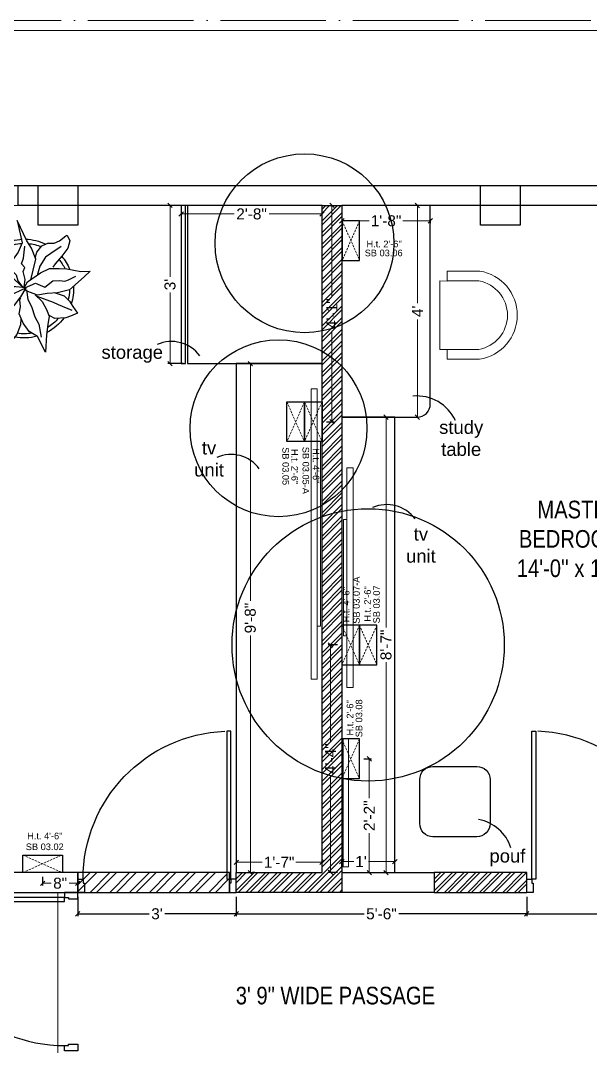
# Model space of a CAD drawing. Header units: millimetres. Extents: x 56222 to 3066687, y -650199 to -121287.
# Drawn here: x 149495.6 to 149625.1, y -177285.5 to -177052.5 of the extents above; entities that cross this region are included whole.
import ezdxf

# ---------------------------------------------------------------- set-up
doc = ezdxf.new("R2010")
doc.units = ezdxf.units.MM
doc.header["$MEASUREMENT"] = 0
doc.header["$PDMODE"] = 35
for name, pattern in [('ACAD_ISO04W100', [30, 24, -3, 0, -3]), ('DASHED', [0.75, 0.5, -0.25]), ('DASHED2', [0.375, 0.25, -0.125])]:
    doc.linetypes.add(name, pattern=pattern)
doc.layers.get('Defpoints').update_dxf_attribs({"color": 220})
doc.layers.add('AR DOOR', color=40, linetype='Continuous')
doc.layers.add('AR ELE-5', color=134, linetype='Continuous')
for name, color, linetype, lineweight in [('COLUMN', 1, 'Continuous', 30), ('dim05', 1, 'Continuous', 13), ('el', 7, 'Continuous', 20), ('ELEC-wires', 1, 'DASHED2', 13), ('Electrical', 84, 'Continuous', 30), ('ELEVATION ( SPIRAL STAIR )', 250, 'Continuous', 9), ('FIRST FLOOR ( TEXT )', 7, 'Continuous', 9), ('FURNITURE', 32, 'Continuous', 9), ('GROUND FLOOR', 7, 'Continuous', 9), ('GROUND FLOOR  ( PLINE )', 251, 'Continuous', 30), ('Labelling', 1, 'Continuous', 25), ('SECOND FLOOR', 7, 'Continuous', 9), ('SECOND FLOOR  ( PLINE )', 251, 'Continuous', 30), ('wall', 7, 'Continuous', 30), ('XX~SLAB ( BEAM )~ ( DIM )', 7, 'Continuous', 9)]:
    doc.layers.add(name, color=color, linetype=linetype, lineweight=lineweight)
doc.layers.add('XX~SLAB ( PLINE )', color=251, linetype='Continuous', plot=False)
doc.styles.add('Arial', font='arial.ttf')
doc.styles.add('KATHA', font='swissc.ttf')
doc.styles.get("Standard").update_dxf_attribs({"font": 'arial.ttf', "height": 6})
doc.styles.add('style4', font='ARIALN.TTF')
doc.dimstyles.new('ISO-25', dxfattribs={"dimtxt": 2.5, "dimasz": 1, "dimexe": 0.5, "dimexo": 1, "dimtad": 0, "dimdec": 1, "dimlunit": 4, "dimtxsty": 'Standard', "dimblk": 'OBLIQUE', "dimcen": 2.5, "dimclrd": 1, "dimclre": 1, "dimclrt": 5, "dimadec": 0, "dimazin": 0, "dimtfac": 1, "dimtdec": 1, "dimtmove": 0, "dimatfit": 3, "dimfxl": 1, "dimlwd": -1, "dimarcsym": 0})
pattern_1 = [(45, (-662.8443, -7.8137), (-1.325825215, 1.325825215), []), (45, (-661.9604, -7.8137), (-1.325825215, 1.325825215), [])]

# ---------------------------------------------------------------- blocks, each defined once
blk = doc.blocks.new('*U18')
for points in [[(0, 0), (0, 1120), (-30, 1120), (-30, 0)], [(40, 0), (0, 0), (0, -30), (-10, -30), (-10, -100), (40, -100)], [(-1160, 0), (-1120, 0), (-1120, -30), (-1110, -30), (-1110, -100), (-1160, -100)]]:
    blk.add_lwpolyline(points, close=True)
at = {"layer": 'AR ELE-5', "linetype": 'ByBlock', "ltscale": 15}
blk.add_arc((1.6, -0.7), 1121.6, 92.37301, 179.96526, dxfattribs=at)
blk = doc.blocks.new('*U19')
for points in [[(-1160, 0), (-1120, 0), (-1120, 30), (-1110, 30), (-1110, 100), (-1160, 100)], [(40, 0), (0, 0), (0, 30), (-10, 30), (-10, 100), (40, 100)], [(0, 0), (0, -1120), (-30, -1120), (-30, 0)]]:
    blk.add_lwpolyline(points, close=True)
at = {"layer": 'AR ELE-5', "linetype": 'ByBlock', "ltscale": 15}
blk.add_arc((1.6, 0.7), 1121.6, 180.03474, 267.62699, dxfattribs=at)
blk = doc.blocks.new('_Oblique')
at = {"layer": 'wall', "color": 0, "lineweight": -2}
blk.add_line((-0.5, -0.5), (0.5, 0.5), dxfattribs=at)
blk = doc.blocks.new('*D217')
at = {"layer": 'Defpoints', "color": 0, "transparency": 16777216}
for p in [(149508.61, -177250.45), (149544.61, -177250.47), (149544.61, -177255.33)]:
    blk.add_point(p, dxfattribs=at)
at = {"layer": 'dim05', "color": 5, "linetype": 'Continuous', "lineweight": -2, "transparency": 16777216}
for p, q in [((149508.61, -177251.45), (149508.61, -177255.83)), ((149544.61, -177251.47), (149544.61, -177255.83))]:
    blk.add_line(p, q, dxfattribs=at)
at = {"layer": 'dim05', "color": 5, "linetype": 'Continuous', "lineweight": 30, "transparency": 16777216}
for p, q in [((149508.61, -177255.33), (149524.83, -177255.33)), ((149544.61, -177255.33), (149528.38, -177255.33))]:
    blk.add_line(p, q, dxfattribs=at)
at = {"layer": 'dim05', "color": 5, "lineweight": 30, "transparency": 16777216, "rotation": 180}
blk.add_blockref('_Oblique', (149508.61, -177255.33), dxfattribs=at)
at = {"layer": 'dim05', "color": 5, "lineweight": 30, "transparency": 16777216}
blk.add_blockref('_Oblique', (149544.61, -177255.33), dxfattribs=at)
at = {"layer": 'dim05', "color": 5, "lineweight": 30, "transparency": 16777216, "insert": (149526.61, -177255.33), "char_height": 2.5, "attachment_point": 5, "style": 'Arial'}
blk.add_mtext("3'", dxfattribs=at)
blk = doc.blocks.new('*D218')
at = {"layer": 'Defpoints', "color": 0, "transparency": 16777216}
for p in [(149544.61, -177250.47), (149610.61, -177250.48), (149610.61, -177255.33)]:
    blk.add_point(p, dxfattribs=at)
at = {"layer": 'dim05', "color": 5, "linetype": 'Continuous', "lineweight": -2, "transparency": 16777216}
for p, q in [((149544.61, -177251.47), (149544.61, -177255.83)), ((149610.61, -177251.48), (149610.61, -177255.83))]:
    blk.add_line(p, q, dxfattribs=at)
at = {"layer": 'dim05', "color": 5, "linetype": 'Continuous', "lineweight": 30, "transparency": 16777216}
for p, q in [((149544.61, -177255.33), (149573.66, -177255.33)), ((149610.61, -177255.33), (149581.55, -177255.33))]:
    blk.add_line(p, q, dxfattribs=at)
at = {"layer": 'dim05', "color": 5, "lineweight": 30, "transparency": 16777216, "rotation": 180}
blk.add_blockref('_Oblique', (149544.61, -177255.33), dxfattribs=at)
at = {"layer": 'dim05', "color": 5, "lineweight": 30, "transparency": 16777216}
blk.add_blockref('_Oblique', (149610.61, -177255.33), dxfattribs=at)
at = {"layer": 'dim05', "color": 5, "transparency": 16777216, "insert": (149577.61, -177255.33), "char_height": 2.5, "attachment_point": 5, "style": 'Arial'}
blk.add_mtext('5\'-6"', dxfattribs=at)
blk = doc.blocks.new('*D219')
at = {"layer": 'Defpoints', "color": 0, "transparency": 16777216}
for p in [(149610.61, -177250.48), (149646.61, -177250.45), (149646.61, -177255.33)]:
    blk.add_point(p, dxfattribs=at)
at = {"layer": 'dim05', "color": 5, "linetype": 'Continuous', "lineweight": -2, "transparency": 16777216}
for p, q in [((149610.61, -177251.48), (149610.61, -177255.83)), ((149646.61, -177251.45), (149646.61, -177255.83))]:
    blk.add_line(p, q, dxfattribs=at)
at = {"layer": 'dim05', "color": 5, "linetype": 'Continuous', "lineweight": 30, "transparency": 16777216}
for p, q in [((149610.61, -177255.33), (149626.83, -177255.33)), ((149646.61, -177255.33), (149630.38, -177255.33))]:
    blk.add_line(p, q, dxfattribs=at)
at = {"layer": 'dim05', "color": 5, "lineweight": 30, "transparency": 16777216, "rotation": 180}
blk.add_blockref('_Oblique', (149610.61, -177255.33), dxfattribs=at)
at = {"layer": 'dim05', "color": 5, "lineweight": 30, "transparency": 16777216}
blk.add_blockref('_Oblique', (149646.61, -177255.33), dxfattribs=at)
at = {"layer": 'dim05', "color": 5, "transparency": 16777216, "insert": (149628.61, -177255.33), "char_height": 2.5, "attachment_point": 5, "style": 'Arial'}
blk.add_mtext("3'", dxfattribs=at)
blk = doc.blocks.new('ARPLS010')
at = {"linetype": 'ByBlock'}
for p, q in [((0.179, 0.666), (0.121, 0.605)), ((0.174, 0.573), (0.179, 0.666)), ((-0.248, 0.54), (-0.278, 0.467)), ((-0.182, 0.493), (-0.248, 0.54)), ((0.121, 0.605), (-0.013, 0.459)), ((0.091, 0.447), (0.125, 0.522)), ((0.2, 0.432), (0.174, 0.573)), ((-0.295, 0.42), (-0.302, 0.309)), ((-0.278, 0.467), (-0.295, 0.42)), ((-0.222, 0.484), (-0.164, 0.347)), ((-0.125, 0.459), (-0.182, 0.493)), ((-0.072, 0.404), (-0.125, 0.459)), ((-0.013, 0.459), (-0.044, 0.336)), ((0.077, 0.412), (0.091, 0.447)), ((0.203, 0.352), (0.2, 0.432)), ((0.409, 0.44), (0.33, 0.38)), ((0.484, 0.459), (0.409, 0.44)), ((0.542, 0.434), (0.484, 0.459)), ((0.485, 0.354), (0.533, 0.42)), ((0.533, 0.42), (0.542, 0.434)), ((-0.164, 0.347), (-0.139, 0.295)), ((-0.038, 0.302), (-0.072, 0.404)), ((-0.044, 0.336), (-0.049, 0.232)), ((0.082, 0.358), (0.077, 0.412)), ((0.08, 0.288), (0.082, 0.358)), ((0.204, 0.254), (0.203, 0.352)), ((0.252, 0.313), (0.216, 0.287)), ((0.33, 0.38), (0.252, 0.313)), ((0.425, 0.373), (0.356, 0.269)), ((0.459, 0.303), (0.485, 0.354)), ((-0.469, 0.226), (-0.643, 0.216)), ((-0.643, 0.216), (-0.485, 0.134)), ((-0.362, 0.24), (-0.469, 0.226)), ((-0.278, 0.254), (-0.362, 0.24)), ((-0.302, 0.309), (-0.276, 0.258)), ((-0.21, 0.227), (-0.278, 0.254)), ((-0.132, 0.18), (-0.21, 0.227)), ((-0.139, 0.295), (-0.08, 0.131)), ((-0.049, 0.232), (-0.065, 0.135)), ((0.015, 0.209), (0.08, 0.288)), ((0.056, 0.114), (0.015, 0.209)), ((0.16, 0.165), (0.204, 0.254)), ((0.318, 0.213), (0.227, 0.157)), ((0.356, 0.269), (0.318, 0.213)), ((0.432, 0.176), (0.459, 0.236)), ((0.459, 0.236), (0.459, 0.303)), ((-0.359, 0.148), (-0.49, 0.172)), ((-0.485, 0.134), (-0.433, 0.051)), ((-0.287, 0.106), (-0.359, 0.148)), ((-0.18, 0.073), (-0.287, 0.106)), ((-0.063, 0.111), (-0.132, 0.18)), ((-0.065, 0.135), (-0.024, 0.018)), ((0.009, 0.005), (0.056, 0.114)), ((0.068, 0.032), (0.16, 0.165)), ((0.227, 0.157), (0.132, 0.131)), ((0.187, 0.091), (0.297, 0.116)), ((0.297, 0.116), (0.408, 0.071)), ((0.309, 0.109), (0.368, 0.128)), ((0.368, 0.128), (0.432, 0.176)), ((-0.433, 0.051), (-0.349, -0.011)), ((-0.111, 0.036), (-0.18, 0.073)), ((-0.013, 0.022), (-0.111, 0.036)), ((-0.084, -0.034), (0.007, 0.018)), ((0.003, 0.011), (-0.076, -0.16)), ((-0.024, 0.018), (0.009, 0.005)), ((0.006, -0.002), (0.068, 0.032)), ((0.007, 0.018), (0.02, -0.121)), ((0.017, -0.002), (0.091, 0.009)), ((0.088, 0.065), (0.187, 0.091)), ((0.091, 0.009), (0.173, -0.011)), ((0.173, -0.011), (0.212, 0.004)), ((0.212, 0.004), (0.252, -0.03)), ((0.309, -0.01), (0.43, 0.006)), ((0.408, 0.071), (0.482, 0.024)), ((0.482, 0.024), (0.689, -0.072)), ((-0.464, -0.073), (-0.558, -0.152)), ((-0.366, -0.036), (-0.464, -0.073)), ((-0.306, -0.033), (-0.366, -0.036)), ((-0.349, -0.011), (-0.256, -0.05)), ((-0.259, -0.2), (-0.168, -0.1)), ((-0.256, -0.05), (-0.185, -0.038)), ((-0.185, -0.038), (-0.114, -0.046)), ((-0.168, -0.1), (-0.084, -0.034)), ((-0.114, -0.046), (-0.093, -0.036)), ((0.01, -0.014), (0.017, -0.002)), ((0.078, -0.064), (0.01, -0.014)), ((0.016, -0.023), (0.116, -0.122)), ((0.07, -0.179), (0.018, -0.1)), ((0.138, -0.083), (0.078, -0.064)), ((0.197, -0.135), (0.138, -0.083)), ((0.252, -0.03), (0.309, -0.01)), ((0.37, -0.064), (0.283, -0.123)), ((0.462, -0.021), (0.37, -0.064)), ((0.689, -0.072), (0.462, -0.021)), ((-0.558, -0.152), (-0.517, -0.172)), ((-0.517, -0.172), (-0.447, -0.216)), ((-0.447, -0.216), (-0.363, -0.202)), ((-0.336, -0.142), (-0.413, -0.121)), ((-0.363, -0.202), (-0.263, -0.2)), ((-0.269, -0.135), (-0.336, -0.142)), ((-0.318, -0.29), (-0.259, -0.2)), ((-0.193, -0.113), (-0.269, -0.135)), ((-0.076, -0.16), (-0.138, -0.304)), ((0.02, -0.121), (-0.017, -0.291)), ((0.059, -0.27), (0.005, -0.185)), ((0.121, -0.239), (0.07, -0.179)), ((0.116, -0.122), (0.201, -0.195)), ((0.283, -0.123), (0.197, -0.135)), ((0.201, -0.195), (0.272, -0.198)), ((0.272, -0.198), (0.311, -0.225)), ((0.277, -0.114), (0.357, -0.156)), ((0.357, -0.156), (0.455, -0.226)), ((-0.363, -0.408), (-0.318, -0.29)), ((-0.138, -0.304), (-0.199, -0.38)), ((-0.017, -0.291), (-0.141, -0.446)), ((0.08, -0.342), (0.059, -0.27)), ((0.184, -0.299), (0.121, -0.239)), ((0.141, -0.261), (0.16, -0.336)), ((0.252, -0.362), (0.184, -0.299)), ((0.311, -0.225), (0.415, -0.304)), ((0.415, -0.304), (0.447, -0.388)), ((0.455, -0.226), (0.503, -0.317)), ((-0.368, -0.496), (-0.363, -0.408)), ((-0.199, -0.38), (-0.287, -0.45)), ((-0.042, -0.432), (-0.071, -0.352)), ((0.064, -0.446), (0.066, -0.407)), ((0.066, -0.407), (0.08, -0.342)), ((0.16, -0.336), (0.15, -0.445)), ((0.376, -0.416), (0.252, -0.362)), ((0.503, -0.317), (0.494, -0.398)), ((0.494, -0.398), (0.528, -0.452)), ((-0.382, -0.625), (-0.368, -0.496)), ((-0.287, -0.45), (-0.314, -0.498)), ((-0.141, -0.446), (-0.269, -0.533)), ((0.002, -0.48), (-0.042, -0.432)), ((0.104, -0.646), (0.002, -0.48)), ((0.106, -0.5), (0.104, -0.646)), ((0.15, -0.445), (0.106, -0.5)), ((0.502, -0.472), (0.376, -0.416)), ((0.567, -0.494), (0.502, -0.472)), ((0.528, -0.452), (0.567, -0.494)), ((-0.269, -0.533), (-0.382, -0.625))]:
    blk.add_line(p, q, dxfattribs=at)
for radius, start, end in [(0.5, 87.2367, 107.9154), (0.458, 91.6596, 104.0784), (0.5, 49.0791, 67.0324), (0.5, 126.2799, 152.7042), (0.458, 130.7647, 148.9789), (0.458, 49.8461, 63.9764), (0.5, 1.3782, 25.7565), (0.5, 164.9216, 191.0302), (0.458, 5.0517, 21.9108), (0.458, 169.9629, 188.6517), (0.458, 334.5625, 357.1532), (0.5, 333.6991, 357.5577), (0.5, 205.1623, 226.3204), (0.458, 207.232, 224.0819), (0.5, 283.5324, 308.8712), (0.458, 289.266, 306.1107), (0.5, 249.553, 272.4234), (0.458, 252.8522, 267.711)]:
    blk.add_arc((0, 0), radius, start, end, dxfattribs=at)
blk = doc.blocks.new('*D246')
at = {"layer": 'Defpoints', "color": 0, "transparency": 16777216}
for p in [(149547.82, -177130.37), (149547.82, -177130.37), (149547.82, -177245.95)]:
    blk.add_point(p, dxfattribs=at)
at = {"layer": 'dim05', "color": 1, "linetype": 'Continuous', "transparency": 16777216}
for p, q in [((149547.82, -177130.37), (149547.82, -177184.21)), ((149547.82, -177245.95), (149547.82, -177192.11))]:
    blk.add_line(p, q, dxfattribs=at)
at = {"layer": 'dim05', "color": 1, "linetype": 'Continuous', "lineweight": -2, "transparency": 16777216}
for p, q in [((149548.82, -177130.37), (149548.32, -177130.37)), ((149548.82, -177245.95), (149548.32, -177245.95))]:
    blk.add_line(p, q, dxfattribs=at)
at = {"layer": 'dim05', "color": 1, "transparency": 16777216}
for p, rotation in [((149547.82, -177130.37), 90), ((149547.82, -177245.95), 270)]:
    blk.add_blockref('_Oblique', p, dxfattribs=dict(at, rotation=rotation))
at = {"layer": 'dim05', "color": 5, "lineweight": 25, "transparency": 16777216, "insert": (149547.82, -177188.16), "char_height": 2.5, "attachment_point": 5, "rotation": 90, "style": 'Arial'}
blk.add_mtext('9\'-8"', dxfattribs=at)
blk = doc.blocks.new('*D247')
at = {"layer": 'Defpoints', "color": 0, "transparency": 16777216}
for p in [(149529.58, -177094.45), (149546.87, -177094.45), (149533.55, -177130.37)]:
    blk.add_point(p, dxfattribs=at)
at = {"layer": 'dim05', "color": 1, "linetype": 'Continuous', "lineweight": -2, "transparency": 16777216}
for p, q in [((149545.87, -177094.45), (149529.08, -177094.45)), ((149532.55, -177130.37), (149529.08, -177130.37))]:
    blk.add_line(p, q, dxfattribs=at)
at = {"layer": 'dim05', "color": 1, "linetype": 'Continuous', "transparency": 16777216}
for p, q in [((149529.58, -177094.45), (149529.58, -177110.64)), ((149529.58, -177130.37), (149529.58, -177114.19))]:
    blk.add_line(p, q, dxfattribs=at)
at = {"layer": 'dim05', "color": 1, "transparency": 16777216}
for p, rotation in [((149529.58, -177094.45), 90), ((149529.58, -177130.37), 270)]:
    blk.add_blockref('_Oblique', p, dxfattribs=dict(at, rotation=rotation))
at = {"layer": 'dim05', "color": 5, "lineweight": 25, "transparency": 16777216, "insert": (149529.58, -177112.41), "char_height": 2.5, "attachment_point": 5, "rotation": 90, "style": 'Arial'}
blk.add_mtext("3'", dxfattribs=at)
blk = doc.blocks.new('*D248')
at = {"layer": 'Defpoints', "color": 0, "transparency": 16777216}
for p in [(149532.1, -177096.39), (149564.11, -177096.39), (149564.11, -177097.09)]:
    blk.add_point(p, dxfattribs=at)
at = {"layer": 'dim05', "color": 1, "linetype": 'Continuous', "lineweight": -2, "transparency": 16777216}
for p, q in [((149532.1, -177095.39), (149532.1, -177095.89)), ((149564.11, -177096.09), (149564.11, -177095.89))]:
    blk.add_line(p, q, dxfattribs=at)
at = {"layer": 'dim05', "color": 1, "linetype": 'Continuous', "transparency": 16777216}
for p, q in [((149532.1, -177096.39), (149544.13, -177096.39)), ((149564.11, -177096.39), (149552.07, -177096.39))]:
    blk.add_line(p, q, dxfattribs=at)
at = {"layer": 'dim05', "color": 1, "transparency": 16777216, "rotation": 180}
blk.add_blockref('_Oblique', (149532.1, -177096.39), dxfattribs=at)
at = {"layer": 'dim05', "color": 1, "transparency": 16777216}
blk.add_blockref('_Oblique', (149564.11, -177096.39), dxfattribs=at)
at = {"layer": 'dim05', "color": 5, "lineweight": 25, "transparency": 16777216, "insert": (149548.1, -177096.39), "char_height": 2.5, "attachment_point": 5, "style": 'Arial'}
blk.add_mtext('2\'-8"', dxfattribs=at)
blk = doc.blocks.new('*D249')
at = {"layer": 'Defpoints', "color": 0, "transparency": 16777216}
for p in [(149544.61, -177244.02), (149564.11, -177243.61), (149564.11, -177244.02)]:
    blk.add_point(p, dxfattribs=at)
at = {"layer": 'dim05', "color": 1, "linetype": 'Continuous', "lineweight": -2, "transparency": 16777216}
for p, q in [((149544.61, -177243.02), (149544.61, -177243.11)), ((149564.11, -177243.02), (149564.11, -177243.11))]:
    blk.add_line(p, q, dxfattribs=at)
at = {"layer": 'dim05', "color": 1, "linetype": 'Continuous', "transparency": 16777216}
for p, q in [((149544.61, -177243.61), (149550.52, -177243.61)), ((149564.11, -177243.61), (149558.19, -177243.61))]:
    blk.add_line(p, q, dxfattribs=at)
at = {"layer": 'dim05', "color": 1, "transparency": 16777216, "rotation": 180}
blk.add_blockref('_Oblique', (149544.61, -177243.61), dxfattribs=at)
at = {"layer": 'dim05', "color": 1, "transparency": 16777216}
blk.add_blockref('_Oblique', (149564.11, -177243.61), dxfattribs=at)
at = {"layer": 'dim05', "color": 5, "lineweight": 25, "transparency": 16777216, "insert": (149554.36, -177243.61), "char_height": 2.5, "attachment_point": 5, "style": 'Arial'}
blk.add_mtext('1\'-7"', dxfattribs=at)
blk = doc.blocks.new('*D234')
at = {"layer": 'Defpoints', "color": 0, "transparency": 16777216}
for p in [(149568.61, -177243.45), (149568.61, -177245.95), (149580.65, -177245.95)]:
    blk.add_point(p, dxfattribs=at)
at = {"layer": 'dim05', "color": 1, "linetype": 'Continuous', "lineweight": -2, "transparency": 16777216}
for p, q in [((149568.61, -177244.95), (149568.61, -177242.95)), ((149580.65, -177244.95), (149580.65, -177242.95))]:
    blk.add_line(p, q, dxfattribs=at)
at = {"layer": 'dim05', "color": 1, "linetype": 'Continuous', "transparency": 16777216}
for p, q in [((149568.61, -177243.45), (149571.31, -177243.45)), ((149580.65, -177243.45), (149574.63, -177243.45))]:
    blk.add_line(p, q, dxfattribs=at)
at = {"layer": 'dim05', "color": 1, "transparency": 16777216, "rotation": 180}
blk.add_blockref('_Oblique', (149568.61, -177243.45), dxfattribs=at)
at = {"layer": 'dim05', "color": 1, "transparency": 16777216}
blk.add_blockref('_Oblique', (149580.65, -177243.45), dxfattribs=at)
at = {"layer": 'dim05', "color": 5, "lineweight": 25, "transparency": 16777216, "insert": (149572.97, -177243.45), "char_height": 2.5, "attachment_point": 5, "style": 'Arial'}
blk.add_mtext("1'", dxfattribs=at)
blk = doc.blocks.new('*D235')
at = {"layer": 'Defpoints', "color": 0, "transparency": 16777216}
for p in [(149578.65, -177142.54), (149580.69, -177142.54), (149579.57, -177245.95)]:
    blk.add_point(p, dxfattribs=at)
at = {"layer": 'dim05', "color": 1, "linetype": 'Continuous', "lineweight": -2, "transparency": 16777216}
for p, q in [((149579.69, -177142.54), (149578.15, -177142.54)), ((149578.57, -177245.95), (149578.15, -177245.95))]:
    blk.add_line(p, q, dxfattribs=at)
at = {"layer": 'dim05', "color": 1, "linetype": 'Continuous', "transparency": 16777216}
for p, q in [((149578.65, -177142.54), (149578.65, -177190.3)), ((149578.65, -177245.95), (149578.65, -177198.2))]:
    blk.add_line(p, q, dxfattribs=at)
at = {"layer": 'dim05', "color": 1, "transparency": 16777216}
for p, rotation in [((149578.65, -177142.54), 90), ((149578.65, -177245.95), 270)]:
    blk.add_blockref('_Oblique', p, dxfattribs=dict(at, rotation=rotation))
at = {"layer": 'dim05', "color": 5, "lineweight": 25, "transparency": 16777216, "insert": (149578.65, -177194.25), "char_height": 2.5, "attachment_point": 5, "rotation": 90, "style": 'Arial'}
blk.add_mtext('8\'-7"', dxfattribs=at)
blk = doc.blocks.new('*D236')
at = {"layer": 'Defpoints', "color": 0, "transparency": 16777216}
for p in [(149585.77, -177094.46), (149588.7, -177094.46), (149586.09, -177142.54)]:
    blk.add_point(p, dxfattribs=at)
at = {"layer": 'dim05', "color": 1, "linetype": 'Continuous', "lineweight": -2, "transparency": 16777216}
for p, q in [((149587.7, -177094.46), (149585.27, -177094.46)), ((149585.09, -177142.54), (149585.27, -177142.54))]:
    blk.add_line(p, q, dxfattribs=at)
at = {"layer": 'dim05', "color": 1, "linetype": 'Continuous', "transparency": 16777216}
for p, q in [((149585.77, -177094.46), (149585.77, -177116.67)), ((149585.77, -177142.54), (149585.77, -177120.33))]:
    blk.add_line(p, q, dxfattribs=at)
at = {"layer": 'dim05', "color": 1, "transparency": 16777216}
for p, rotation in [((149585.77, -177094.46), 90), ((149585.77, -177142.54), 270)]:
    blk.add_blockref('_Oblique', p, dxfattribs=dict(at, rotation=rotation))
at = {"layer": 'dim05', "color": 5, "lineweight": 25, "transparency": 16777216, "insert": (149585.77, -177118.5), "char_height": 2.5, "attachment_point": 5, "rotation": 90, "style": 'Arial'}
blk.add_mtext("4'", dxfattribs=at)
blk = doc.blocks.new('*D237')
at = {"layer": 'Defpoints', "color": 0, "transparency": 16777216}
for p in [(149568.61, -177095.99), (149588.7, -177096.54), (149588.7, -177097.95)]:
    blk.add_point(p, dxfattribs=at)
at = {"layer": 'dim05', "color": 1, "linetype": 'Continuous', "lineweight": -2, "transparency": 16777216}
for p, q in [((149568.61, -177096.99), (149568.61, -177098.45)), ((149588.7, -177097.54), (149588.7, -177098.45))]:
    blk.add_line(p, q, dxfattribs=at)
at = {"layer": 'dim05', "color": 1, "linetype": 'Continuous', "transparency": 16777216}
for p, q in [((149568.61, -177097.95), (149574.82, -177097.95)), ((149588.7, -177097.95), (149582.48, -177097.95))]:
    blk.add_line(p, q, dxfattribs=at)
at = {"layer": 'dim05', "color": 1, "transparency": 16777216, "rotation": 180}
blk.add_blockref('_Oblique', (149568.61, -177097.95), dxfattribs=at)
at = {"layer": 'dim05', "color": 1, "transparency": 16777216}
blk.add_blockref('_Oblique', (149588.7, -177097.95), dxfattribs=at)
at = {"layer": 'dim05', "color": 5, "lineweight": 25, "transparency": 16777216, "insert": (149578.65, -177097.95), "char_height": 2.5, "attachment_point": 5, "style": 'Arial'}
blk.add_mtext('1\'-8"', dxfattribs=at)
blk = doc.blocks.new('6616')
at = {"color": 242, "linetype": 'DASHED', "true_color": 0xcd2027}
for p, q in [((386784.79, -36915.77), (386775.78, -36911.78)), ((386784.79, -36911.78), (386775.78, -36915.77))]:
    blk.add_line(p, q, dxfattribs=at)
at = {"layer": 'ELEC-wires', "color": 5, "linetype": 'ByBlock', "lineweight": 30, "ltscale": 4}
blk.add_lwpolyline([(386775.78, -36911.78), (386784.79, -36911.78), (386784.79, -36915.77), (386775.78, -36915.77)], close=True, dxfattribs=at)
blk = doc.blocks.new('*D333')
at = {"layer": 'Defpoints', "color": 0, "transparency": 16777216}
for p in [(149500.61, -177245.95, -0.13), (149508.61, -177245.95, -0.13), (149508.61, -177248.38)]:
    blk.add_point(p, dxfattribs=at)
at = {"layer": 'dim05', "color": 1, "linetype": 'Continuous', "lineweight": -2, "transparency": 16777216}
for p, q in [((149500.61, -177246.95), (149500.61, -177248.88)), ((149508.61, -177246.95), (149508.61, -177248.88))]:
    blk.add_line(p, q, dxfattribs=at)
at = {"layer": 'dim05', "color": 1, "linetype": 'Continuous', "transparency": 16777216}
for p, q in [((149500.61, -177248.38), (149502.54, -177248.38)), ((149508.61, -177248.38), (149506.67, -177248.38))]:
    blk.add_line(p, q, dxfattribs=at)
at = {"layer": 'dim05', "color": 1, "transparency": 16777216, "rotation": 180}
blk.add_blockref('_Oblique', (149500.61, -177248.38), dxfattribs=at)
at = {"layer": 'dim05', "color": 1, "transparency": 16777216}
blk.add_blockref('_Oblique', (149508.61, -177248.38), dxfattribs=at)
at = {"layer": 'dim05', "color": 5, "lineweight": 25, "transparency": 16777216, "insert": (149504.61, -177248.38), "char_height": 2.5, "attachment_point": 5, "style": 'Arial'}
blk.add_mtext('8"', dxfattribs=at)
blk = doc.blocks.new('*D336')
at = {"layer": 'Defpoints', "color": 0, "transparency": 16777216}
for p in [(149564.11, -177094.45, -0.13), (149564.11, -177143.57, -0.13), (149566.36, -177143.57)]:
    blk.add_point(p, dxfattribs=at)
at = {"layer": 'dim05', "color": 1, "linetype": 'Continuous', "lineweight": -2, "transparency": 16777216}
for p, q in [((149565.11, -177094.45), (149566.86, -177094.45)), ((149565.11, -177143.57), (149566.86, -177143.57))]:
    blk.add_line(p, q, dxfattribs=at)
at = {"layer": 'dim05', "color": 1, "linetype": 'Continuous', "transparency": 16777216}
for p, q in [((149566.36, -177094.45), (149566.36, -177115.02)), ((149566.36, -177143.57), (149566.36, -177123.01))]:
    blk.add_line(p, q, dxfattribs=at)
at = {"layer": 'dim05', "color": 1, "transparency": 16777216}
for p, rotation in [((149566.36, -177094.45), 90), ((149566.36, -177143.57), 270)]:
    blk.add_blockref('_Oblique', p, dxfattribs=dict(at, rotation=rotation))
at = {"layer": 'dim05', "color": 5, "lineweight": 25, "transparency": 16777216, "insert": (149566.36, -177119.01), "char_height": 2.5, "attachment_point": 5, "rotation": 90, "style": 'Arial'}
blk.add_mtext('4\'-1"', dxfattribs=at)
blk = doc.blocks.new('*D337')
at = {"layer": 'Defpoints', "color": 0, "transparency": 16777216}
for p in [(149568.61, -177194.25, -0.13), (149566.03, -177245.93), (149568.61, -177245.93, -0.13)]:
    blk.add_point(p, dxfattribs=at)
at = {"layer": 'dim05', "color": 1, "linetype": 'Continuous', "lineweight": -2, "transparency": 16777216}
for p, q in [((149567.61, -177194.25), (149565.53, -177194.25)), ((149567.61, -177245.93), (149565.53, -177245.93))]:
    blk.add_line(p, q, dxfattribs=at)
at = {"layer": 'dim05', "color": 1, "linetype": 'Continuous', "transparency": 16777216}
for p, q in [((149566.03, -177194.25), (149566.03, -177216.09)), ((149566.03, -177245.93), (149566.03, -177224.08))]:
    blk.add_line(p, q, dxfattribs=at)
at = {"layer": 'dim05', "color": 1, "transparency": 16777216}
for p, rotation in [((149566.03, -177194.25), 90), ((149566.03, -177245.93), 270)]:
    blk.add_blockref('_Oblique', p, dxfattribs=dict(at, rotation=rotation))
at = {"layer": 'dim05', "color": 5, "lineweight": 25, "transparency": 16777216, "insert": (149566.03, -177220.09), "char_height": 2.5, "attachment_point": 5, "rotation": 90, "style": 'Arial'}
blk.add_mtext('4\'-4"', dxfattribs=at)
blk = doc.blocks.new('*D338')
at = {"layer": 'Defpoints', "color": 0, "transparency": 16777216}
for p in [(149572.59, -177220.12, -0.13), (149572.59, -177245.95, -0.13), (149574.85, -177245.95)]:
    blk.add_point(p, dxfattribs=at)
at = {"layer": 'dim05', "color": 1, "linetype": 'Continuous', "lineweight": -2, "transparency": 16777216}
for p, q in [((149573.59, -177220.12), (149575.35, -177220.12)), ((149573.59, -177245.95), (149575.35, -177245.95))]:
    blk.add_line(p, q, dxfattribs=at)
at = {"layer": 'dim05', "color": 1, "linetype": 'Continuous', "transparency": 16777216}
for p, q in [((149574.85, -177220.12), (149574.85, -177229.07)), ((149574.85, -177245.95), (149574.85, -177237.01))]:
    blk.add_line(p, q, dxfattribs=at)
at = {"layer": 'dim05', "color": 1, "transparency": 16777216}
for p, rotation in [((149574.85, -177220.12), 90), ((149574.85, -177245.95), 270)]:
    blk.add_blockref('_Oblique', p, dxfattribs=dict(at, rotation=rotation))
at = {"layer": 'dim05', "color": 5, "lineweight": 25, "transparency": 16777216, "insert": (149574.85, -177233.04), "char_height": 2.5, "attachment_point": 5, "rotation": 90, "style": 'Arial'}
blk.add_mtext('2\'-2"', dxfattribs=at)

msp = doc.modelspace()

# ---------------------------------------------------------------- hatches: boundary and pattern name
at = {"layer": 'ELEVATION ( SPIRAL STAIR )', "lineweight": 5}
h = msp.add_hatch(dxfattribs=at)
h.set_pattern_fill('ANSI32', color=2, scale=8.479723)
h.set_pattern_definition([(45, (-662.8443, -7.8137), (-2.24852616, 2.24852616), []), (45, (-661.3453, -7.8137), (-2.24852616, 2.24852616), [])])
h.paths.add_polyline_path([(149543.105, -177247.453), (149542.505, -177247.453), (149542.505, -177245.953), (149509.84, -177245.953, 0.0114519), (149509.805, -177247.493), (149509.805, -177248.353), (149510.105, -177248.353), (149510.105, -177250.453), (149543.105, -177250.453)])
h.paths.add_polyline_path([(149510.105, -177248.353), (149509.805, -177248.353), (149509.805, -177247.493, -0.0003031), (149509.805, -177247.453), (149508.605, -177247.453), (149508.605, -177250.453), (149510.105, -177250.453)])
h.paths.add_polyline_path([(149509.84, -177245.953), (149508.605, -177245.953), (149508.605, -177247.453), (149509.805, -177247.453, -0.0111487)])
at = {"layer": 'GROUND FLOOR  ( PLINE )', "lineweight": 5}
h = msp.add_hatch(dxfattribs=at)
h.set_pattern_fill('ANSI32', color=3, scale=5)
h.set_pattern_definition(pattern_1)
h.paths.add_polyline_path([(149568.605, -177094.453), (149564.106, -177094.453), (149564.106, -177245.953), (149568.605, -177245.953)])
h = msp.add_hatch(dxfattribs=at)
h.set_pattern_fill('ANSI32', color=3, scale=5)
h.set_pattern_definition(pattern_1)
h.paths.add_polyline_path([(149568.605, -177245.953), (149564.106, -177245.953), (149544.605, -177245.953), (149544.605, -177250.453), (149564.105, -177250.453), (149568.605, -177250.453)])
h = msp.add_hatch(dxfattribs=at)
h.set_pattern_fill('ANSI32', color=3, scale=5)
h.set_pattern_definition(pattern_1)
h.paths.add_polyline_path([(149610.605, -177245.953), (149589.605, -177245.953), (149589.605, -177250.453), (149610.605, -177250.453)])

# ---------------------------------------------------------------- linework, layer by layer
at = {"lineweight": 9, "elevation": -0.126}
for points in [[(149571.19, -177154.072), (149569.743, -177154.072), (149569.743, -177203.907), (149571.19, -177203.907)], [(149569.743, -177165.771), (149568.977, -177165.771), (149568.977, -177192.208), (149569.743, -177192.208)]]:
    msp.add_lwpolyline(points, close=True, dxfattribs=at)
at = {"layer": 'COLUMN', "elevation": -0.126}
for points in [[(149499.605, -177089.953), (149508.605, -177089.953), (149508.605, -177098.953), (149499.605, -177098.953)], [(149600.105, -177089.953), (149609.105, -177089.953), (149609.105, -177098.953), (149600.105, -177098.953)]]:
    msp.add_lwpolyline(points, close=True, dxfattribs=at)
at = {"layer": 'ELEVATION ( SPIRAL STAIR )', "color": 5, "elevation": -0.126}
msp.add_lwpolyline([(149568.932, -177244.651), (149570.088, -177244.651), (149570.088, -177215.552), (149568.932, -177215.552)], close=True, dxfattribs=at)
at = {"layer": 'ELEVATION ( SPIRAL STAIR )', "color": 2, "lineweight": 30, "elevation": -0.126}
msp.add_lwpolyline([(149508.605, -177250.453), (149543.105, -177250.453), (149543.105, -177245.953), (149508.605, -177245.953)], close=True, dxfattribs=at)
at = {"layer": 'FURNITURE'}
for p, q in [((149592.526, -177111.615, -0.126), (149590.841, -177111.606, -0.126)), ((149595.699, -177111.606, -0.126), (149599.607, -177111.606, -0.126))]:
    msp.add_line(p, q, dxfattribs=at)
at = {"layer": 'FURNITURE', "lineweight": 30, "elevation": -0.126}
for points in [[(149532.101, -177130.371), (149533.119, -177130.371), (149533.119, -177094.453), (149532.101, -177094.453)], [(149564.106, -177094.453), (149533.551, -177094.453), (149533.551, -177130.371), (149564.106, -177130.371)], [(149544.605, -177245.939), (149564.105, -177245.939), (149564.105, -177130.371), (149544.605, -177130.371)], [(149580.652, -177142.538), (149568.605, -177142.538), (149568.605, -177245.953), (149580.652, -177245.953)]]:
    msp.add_lwpolyline(points, close=True, dxfattribs=at)
msp.add_lwpolyline([(149585.699, -177142.543, 0.4142136), (149588.699, -177139.543), (149588.699, -177094.458), (149568.605, -177094.448), (149568.605, -177142.533), (149585.699, -177142.543)], format="xyb", dxfattribs=at)
at = {"layer": 'FURNITURE', "elevation": -0.126, "flags": 128}
for points in [[(149592.526, -177127.148), (149592.526, -177129.373), (149599.909, -177129.373, 0.8536134), (149599.96, -177109.373), (149592.526, -177109.373), (149592.526, -177111.597)], [(149594.749, -177127.148), (149592.526, -177127.148), (149599.725, -177127.151, 0.8357584), (149599.77, -177111.595), (149594.749, -177111.595), (149592.526, -177111.595)]]:
    msp.add_lwpolyline(points, format="xyb", dxfattribs=at)
at = {"layer": 'FURNITURE', "elevation": -0.126}
msp.add_lwpolyline([(149590.841, -177111.606), (149590.841, -177127.157), (149592.526, -177127.148)], dxfattribs=at)
at = {"layer": 'FURNITURE', "lineweight": 30, "elevation": -0.126}
msp.add_lwpolyline([(149589.311, -177221.848), (149599.279, -177221.848, -0.4142136), (149602.279, -177224.848), (149602.279, -177234.804, -0.4142136), (149599.279, -177237.804), (149589.311, -177237.804, -0.4142136), (149586.311, -177234.804), (149586.311, -177224.848, -0.4142136)], format="xyb", close=True, dxfattribs=at)
at = {"layer": 'GROUND FLOOR'}
msp.add_line((149249.855, -177054.703, -0.126), (149745.605, -177054.703, -0.126), dxfattribs=at)
at = {"layer": 'GROUND FLOOR', "color": 1, "linetype": 'ACAD_ISO04W100', "elevation": -0.126}
msp.add_lwpolyline([(149745.605, -177052.453), (149247.605, -177052.453), (149247.605, -177514.953), (149745.605, -177514.953)], dxfattribs=at)
at = {"layer": 'GROUND FLOOR  ( PLINE )', "color": 3, "elevation": -0.126}
for points in [[(149564.106, -177245.953), (149564.106, -177094.453), (149568.605, -177094.453), (149568.605, -177245.953)], [(149568.605, -177245.926), (149568.605, -177250.453), (149544.605, -177250.466), (149544.605, -177245.939), (149564.106, -177245.929)]]:
    msp.add_lwpolyline(points, dxfattribs=at)
msp.add_lwpolyline([(149589.605, -177250.479), (149610.605, -177250.479), (149610.605, -177245.953), (149589.605, -177245.953)], close=True, dxfattribs=at)
at = {"layer": 'Labelling', "color": 1}
for centre, radius, start, end in [((149529.894, -177133.296, -0.126), 7.945, 36.10682, 114.08003), ((149585.632, -177147.383, -0.126), 9.671, 24.81519, 95.23632), ((149543.429, -177158.947, -0.125), 7.945, 36.10682, 114.08003), ((149578.837, -177170.336, -0.126), 7.945, 36.10682, 114.08003), ((149597.846, -177243.396, -0.126), 9.689, 18.39464, 78.99677)]:
    msp.add_arc(centre, radius, start, end, dxfattribs=at)
at = {"layer": 'SECOND FLOOR'}
for p, q in [((149345.105, -177089.953, -0.126), (149745.605, -177089.953, -0.126)), ((149354.105, -177094.453, -0.126), (149564.105, -177094.453, -0.126)), ((149564.105, -177094.453, -0.126), (149564.105, -177245.953, -0.126)), ((149568.605, -177094.453, -0.126), (149736.605, -177094.453, -0.126)), ((149568.605, -177245.953, -0.126), (149568.605, -177094.453, -0.126)), ((149471.105, -177245.953, -0.126), (149508.605, -177245.953, -0.126)), ((149508.605, -177250.453, -0.126), (149508.605, -177245.953, -0.126)), ((149354.105, -177250.453, -0.126), (149508.605, -177250.453, -0.126)), ((149504.105, -177400.453, -0.126), (149504.105, -177250.453, -0.126)), ((149564.105, -177250.453, -0.126), (149568.605, -177250.453, -0.126))]:
    msp.add_line(p, q, dxfattribs=at)
at = {"layer": 'SECOND FLOOR  ( PLINE )', "elevation": -0.126}
for points in [[(149564.105, -177250.453), (149544.605, -177250.453), (149544.605, -177245.953), (149564.105, -177245.953), (149564.105, -177094.453), (149495.105, -177094.453), (149495.105, -177089.953), (149640.605, -177089.953), (149640.605, -177094.453), (149568.605, -177094.453), (149568.605, -177245.953), (149589.605, -177245.953), (149589.605, -177250.453), (149568.605, -177250.453)], [(149508.605, -177245.953), (149471.105, -177245.953), (149471.105, -177250.453), (149508.605, -177250.453)]]:
    msp.add_lwpolyline(points, close=True, dxfattribs=at)
at = {"layer": 'XX~SLAB ( BEAM )~ ( DIM )', "elevation": -0.126}
for points in [[(149561.636, -177136.081), (149563.033, -177136.081), (149563.033, -177202.013), (149561.636, -177202.013)], [(149563.033, -177148.081), (149563.731, -177148.081), (149563.731, -177190.013), (149563.033, -177190.013)]]:
    msp.add_lwpolyline(points, close=True, dxfattribs=at)
at = {"layer": 'XX~SLAB ( BEAM )~ ( DIM )', "color": 242, "lineweight": 30, "true_color": 0xcd2027}
for centre, radius in [((149560.137, -177103.046), 20.312), ((149554.228, -177145.043), 20.095), ((149574.586, -177194.245, -0.126), 30.929)]:
    msp.add_circle(centre, radius, dxfattribs=at)
at = {"layer": 'XX~SLAB ( PLINE )', "elevation": -0.126}
msp.add_lwpolyline([(149340.605, -177089.953), (149745.605, -177089.953), (149745.605, -177400.453), (149736.605, -177400.453), (149716.801, -177400.453), (149676.463, -177400.453), (149651.105, -177400.453), (149504.105, -177400.453), (149430.862, -177400.453), (149340.605, -177400.453)], close=True, dxfattribs=at)

# ---------------------------------------------------------------- block references
at = {"xscale": -22.43806280742462, "yscale": 22.43806280742462, "zscale": 22.43806280742462, "rotation": 269.893550954013}
msp.add_blockref('ARPLS010', (149496.461, -177113.329, -0.126), dxfattribs=at)
at = {"layer": 'AR DOOR', "linetype": 'ByBlock', "lineweight": -2, "extrusion": (0, 0, -1), "yscale": 0.02999999999996949, "zscale": -0.02999999999996949}
for name, p, xscale, rotation in [('*U19', (-149543.405, -177247.453, 0.126), 0.02999999999996949, 180), ('*U19', (-149611.805, -177247.453, 0.126), -0.02999999999996949, 180), ('*U18', (-149505.605, -177251.653, 0.126), -0.02999999999996949, 270)]:
    msp.add_blockref(name, p, dxfattribs=dict(at, xscale=xscale, rotation=rotation))
at = {"layer": 'el', "color": 1, "xscale": -1, "rotation": 270}
for p in [(186484.438, -563882.735, -0.126), (186484.376, -563974.533, -0.126), (186488.363, -563974.533, -0.126), (186484.376, -564000.408, -0.126)]:
    msp.add_blockref('6616', p, dxfattribs=at)
at = {"layer": 'el', "color": 1}
for p, rotation in [((112644.348, -563923.862, -0.126), 89.99999999999999), ((112648.334, -563923.862, -0.126), 89.99999999999999), ((536280.893, -214157.736, -0.126), 180)]:
    msp.add_blockref('6616', p, dxfattribs=dict(at, rotation=rotation))

# ---------------------------------------------------------------- texts
at = {"layer": 'Electrical', "color": 240, "true_color": 0xed1f24, "transparency": 33554687}
for s, p in [("H.t. 2'-6''", (149574.203, -177103.941)), ('H.t. 4\'-6"', (149497.114, -177238.393))]:
    msp.add_text(s, height=1.5, dxfattribs=at).set_placement(p)
at = {"layer": 'Electrical', "color": 5, "transparency": 33554687}
for s, p in [('SB 03.06 ', (149573.801, -177105.989)), ('SB 03.02', (149496.802, -177240.855))]:
    msp.add_text(s, height=1.5, dxfattribs=at).set_placement(p)
for s, rotation, p in [('SB 03.05 ', 270, (149555.112, -177149.345, -0.126)), ('SB 03.05-A ', 270, (149559.674, -177149.26, -0.126)), ('SB 03.07-A ', 90, (149572.679, -177189.446)), ('SB 03.07 ', 90, (149577.241, -177189.361)), ('SB 03.08 ', 90, (149573.255, -177215.237))]:
    msp.add_text(s, height=1.5, rotation=rotation, dxfattribs=at).set_placement(p)
at = {"layer": 'Electrical', "color": 240, "true_color": 0xed1f24, "transparency": 33554687}
for s, rotation, p in [("H.t. 2'-6''", 270, (149557.159, -177149.747, -0.126)), ("H.t. 4'-6''", 270, (149562.015, -177149.56, -0.126)), ("H.t. 2'-6''", 90, (149575.194, -177188.959)), ("H.t. 4'-6''", 90, (149570.338, -177189.146)), ("H.t. 2'-6''", 90, (149571.207, -177214.835))]:
    msp.add_text(s, height=1.5, rotation=rotation, dxfattribs=at).set_placement(p)
at = {"layer": 'FIRST FLOOR ( TEXT )', "char_height": 4, "attachment_point": 5, "style": 'KATHA'}
for s, insert in [("MASTER \\PBEDROOM 2\\P14'-0'' x 12'-8''", (149622.58, -177170.203, -0.126)), ('3\' 9" WIDE PASSAGE', (149567.149, -177273.916, -0.126))]:
    msp.add_mtext(s, dxfattribs=dict(at, insert=insert))
at = {"layer": 'Labelling', "color": 1, "char_height": 3, "width": 33.45427, "attachment_point": 5, "style": 'style4'}
for s, insert in [('\\A1;{\\fArial|b0|i0|c0|p34;storage}', (149520.995, -177128.229, -0.126)), ('\\A1;{\\fArial|b0|i0|c0|p34;study \\Ptable}', (149595.73, -177147.347, -0.126)), ('\\A1;{\\fArial|b0|i0|c0|p34;tv \\Punit}', (149538.437, -177152.021, -0.126)), ('\\A1;{\\fArial|b0|i0|c0|p34;tv \\Punit}', (149586.576, -177171.599, -0.126)), ('\\A1;{\\fArial|b0|i0|c0|p34;pouf }', (149606.229, -177242.622, -0.196))]:
    msp.add_mtext(s, dxfattribs=dict(at, insert=insert))

# ---------------------------------------------------------------- dimensions: what is measured, and where the dimension line sits
at = {"layer": 'dim05', "color": 27, "lineweight": 25, "true_color": 0x7d5120}
for base, p1, p2, picture, middle in [((149529.581, -177094.453, -0.126), (149533.551, -177130.371, -0.126), (149546.866, -177094.453, -0.126), '*D247', (149529.581, -177112.412, -0.126)), ((149566.355, -177143.574), (149564.106, -177094.453, -0.126), (149564.106, -177143.574, -0.126), '*D336', (149566.355, -177119.013)), ((149585.768, -177094.458, -0.126), (149586.092, -177142.543, -0.126), (149588.699, -177094.458, -0.126), '*D236', (149585.768, -177118.5, -0.126)), ((149547.821, -177130.371, -0.126), (149547.821, -177245.953, -0.126), (149547.821, -177130.371, -0.126), '*D246', (149547.821, -177188.162, -0.126)), ((149578.648, -177142.54, -0.126), (149579.568, -177245.953, -0.126), (149580.687, -177142.54, -0.126), '*D235', (149578.648, -177194.246, -0.126)), ((149566.029, -177245.926), (149568.605, -177194.245, -0.126), (149568.605, -177245.926, -0.126), '*D337', (149566.029, -177220.086)), ((149574.849, -177245.953), (149572.592, -177220.121, -0.126), (149572.592, -177245.953, -0.126), '*D338', (149574.849, -177233.037))]:
    dim = msp.add_linear_dim(base=base, p1=p1, p2=p2, angle=90, dimstyle='ISO-25', override={"dimdec": 0, "dimtxsty": 'Arial'}, dxfattribs=at)
    dim.commit()
    dim.dimension.update_dxf_attribs({"geometry": picture, "text_midpoint": middle})
for base, p1, p2, picture, middle in [((149564.105, -177096.392, -0.126), (149532.101, -177096.392, -0.126), (149564.105, -177097.091, -0.126), '*D248', (149548.103, -177096.392, -0.126)), ((149588.699, -177097.955, -0.126), (149568.605, -177095.989, -0.126), (149588.699, -177096.539, -0.126), '*D237', (149578.652, -177097.955, -0.126)), ((149564.105, -177243.6066, -0.1256), (149544.6053, -177244.0191, -0.1256), (149564.105, -177244.0191, -0.1256), '*D249', (149554.3551, -177243.6066, -0.1256)), ((149508.605, -177248.381), (149500.605, -177245.953, -0.126), (149508.605, -177245.953, -0.126), '*D333', (149504.605, -177248.381))]:
    dim = msp.add_linear_dim(base=base, p1=p1, p2=p2, dimstyle='ISO-25', override={"dimdec": 0, "dimtxsty": 'Arial'}, dxfattribs=at)
    dim.commit()
    dim.dimension.update_dxf_attribs({"geometry": picture, "text_midpoint": middle})
dim = msp.add_linear_dim(base=(149568.605, -177243.452, -0.126), p1=(149580.652, -177245.953, -0.126), p2=(149568.605, -177245.953, -0.126), dimstyle='ISO-25', override={"dimdec": 0, "dimtxsty": 'Arial'}, dxfattribs=at)
dim.commit()
dim.dimension.update_dxf_attribs({"geometry": '*D234', "text_midpoint": (149572.971, -177243.452, -0.126), "dimtype": 160})
at = {"layer": 'dim05', "color": 27, "lineweight": 30, "true_color": 0x7d5120}
dim = msp.add_linear_dim(base=(149544.605, -177255.332, -0.126), p1=(149508.605, -177250.453, -0.126), p2=(149544.605, -177250.466, -0.126), dimstyle='ISO-25', override={"dimtxsty": 'Arial', "dimclrd": 5, "dimclre": 5, "dimlwd": 30}, dxfattribs=at)
dim.commit()
dim.dimension.update_dxf_attribs({"geometry": '*D217', "text_midpoint": (149526.605, -177255.332, -0.126)})
at = {"layer": 'dim05'}
for base, p1, p2, picture, middle in [((149610.605, -177255.332, -0.126), (149544.605, -177250.466, -0.126), (149610.605, -177250.479, -0.126), '*D218', (149577.605, -177255.332, -0.126)), ((149646.605, -177255.332, -0.126), (149610.605, -177250.479, -0.126), (149646.605, -177250.453, -0.126), '*D219', (149628.605, -177255.332, -0.126))]:
    dim = msp.add_linear_dim(base=base, p1=p1, p2=p2, dimstyle='ISO-25', override={"dimtxsty": 'Arial', "dimclrd": 5, "dimclre": 5, "dimtmove": 1, "dimlwd": 30}, dxfattribs=at)
    dim.commit()
    dim.dimension.update_dxf_attribs({"geometry": picture, "text_midpoint": middle})

doc.saveas('drawing.dxf')
